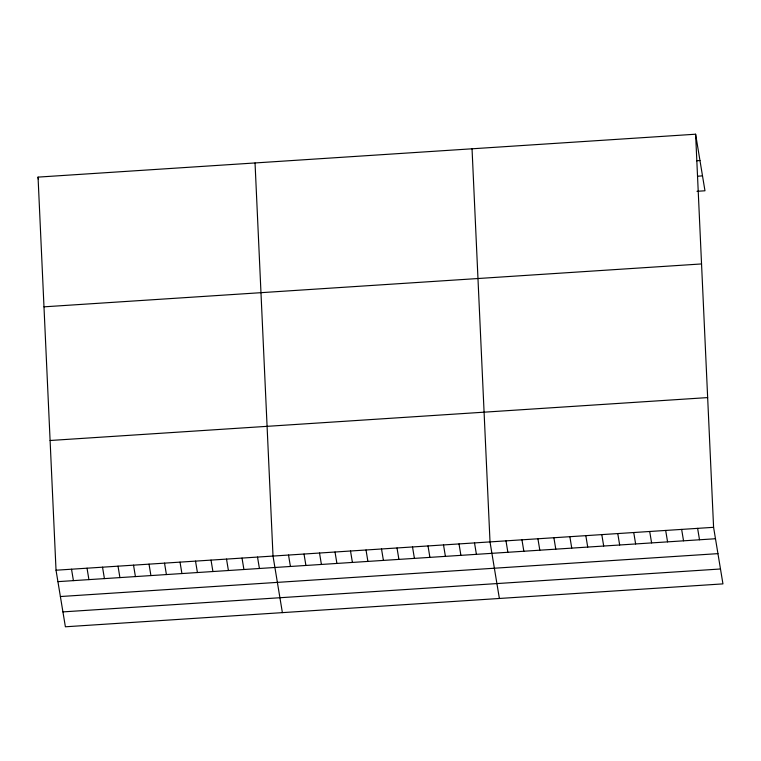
<?xml version="1.0" encoding="UTF-8"?>
<svg xmlns="http://www.w3.org/2000/svg" width="761" height="761" viewBox="0 0 761 761"><rect width="100%" height="100%" fill="white"/><g stroke="black" fill="none" stroke-linecap="round" stroke-linejoin="round"><path stroke-width="1.14" d="M695.611 134.212L713.59 527.316L722.95 583.887L65.389 626.788L56.029 570.217L38.05 177.113L695.611 134.212L704.971 190.783L696.99 191.306M696.543 160.761L699.968 160.533M697.942 176.181L702.508 175.886M43.986 306.835L701.537 263.943M50.093 440.495L707.654 397.594M56.029 570.217L713.59 527.316M57.922 581.642L715.473 538.74M60.385 596.538L717.946 553.637M62.925 611.892L720.486 568.99M697.618 528.362L699.511 539.787M681.647 529.409L683.54 540.824M665.675 530.446L667.568 541.87M649.704 531.492L651.597 542.907M633.742 532.529L635.625 543.953M617.77 533.575L619.663 544.99M601.799 534.612L603.692 546.037M585.827 535.658L587.72 547.073M569.865 536.695L571.749 548.12M553.894 537.742L555.787 549.157M537.922 538.778L539.815 550.203M521.951 539.825L523.844 551.24M505.989 540.862L507.872 552.286M499.378 598.479L490.017 541.908L472.039 148.795M474.512 542.916L476.405 554.341M459.016 543.925L460.909 555.349M443.52 544.943L445.404 556.358M428.015 545.951L429.908 557.375M412.519 546.959L414.412 558.384M397.014 547.968L398.907 559.392M381.518 548.985L383.411 560.41M366.022 549.994L367.905 561.418M350.517 551.002L352.41 562.427M335.021 552.02L336.914 563.435M319.525 553.028L321.408 564.453M304.02 554.037L305.912 565.461M288.524 555.045L290.417 566.469M282.388 612.634L273.018 556.063L255.04 162.959M257.522 557.071L259.415 568.496M242.027 558.079L243.91 569.504M226.521 559.097L228.414 570.512M211.025 560.106L212.918 571.53M195.52 561.114L197.413 572.538M180.024 562.132L181.917 573.547M164.528 563.14L166.412 574.565M149.023 564.148L150.916 575.573M133.527 565.157L135.42 576.581M118.022 566.174L119.915 577.589M38.05 177.113L38.431 179.396M102.526 567.183L104.419 578.607M87.03 568.191L88.913 579.616M71.524 569.209L73.417 580.624"/></g></svg>
